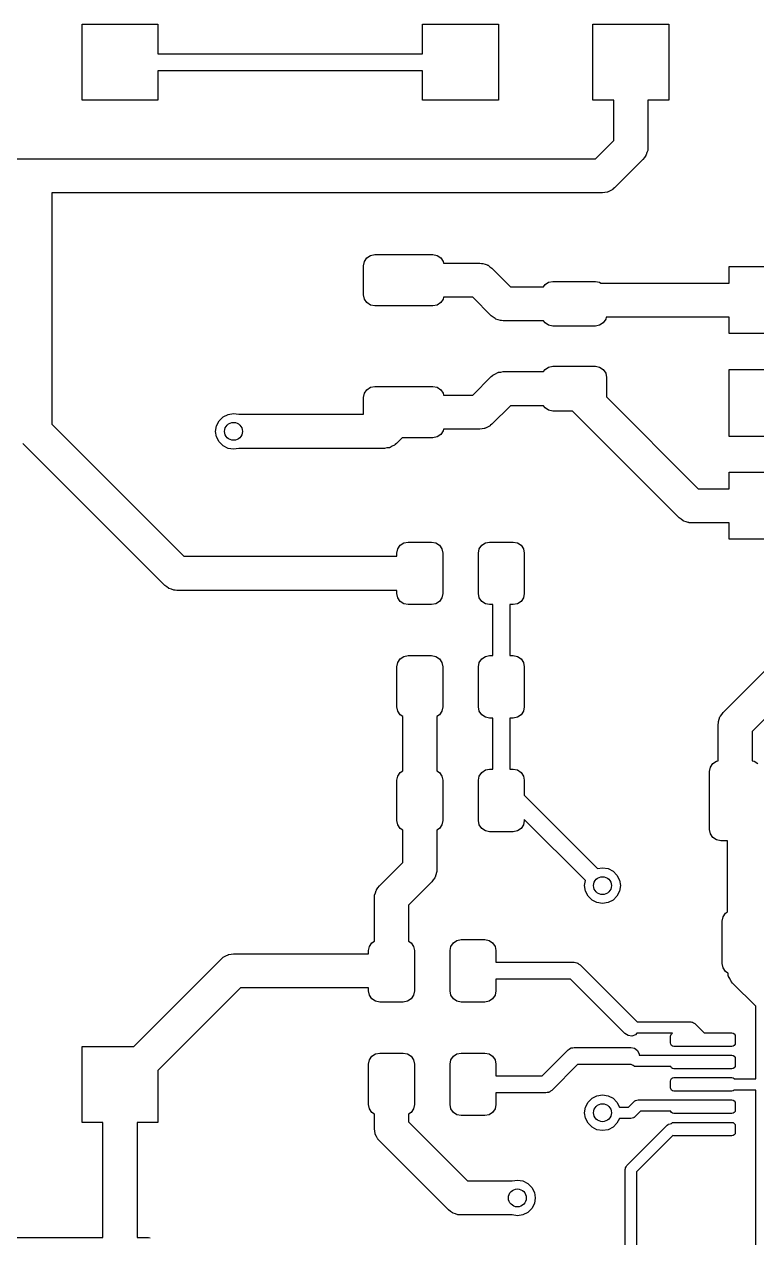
# Model space of a CAD drawing. Extents: x 2.94 to 6.46, y -5.12 to -3.34.
# Drawn here: x 3.666 to 4.311, y -4.535 to -3.467 of the extents above; entities that cross this region are included whole.
import ezdxf

# ---------------------------------------------------------------- set-up
doc = ezdxf.new("R2010")
doc.units = 0
doc.header["$MEASUREMENT"] = 0
doc.layers.add('BLACK', color=7, linetype='CONTINUOUS')

msp = doc.modelspace()

# ---------------------------------------------------------------- linework, layer by layer
at = {"layer": 'BLACK', "linetype": 'CONTINUOUS'}
for p, q in [((3.71654, -3.53346), (3.71654, -3.46654)), ((3.71654, -3.46654), (3.78346, -3.46654)), ((3.78346, -3.46654), (3.78346, -3.4925)), ((4.01654, -3.4925), (4.01654, -3.46654)), ((4.01654, -3.46654), (4.08346, -3.46654)), ((4.08346, -3.46654), (4.08346, -3.53346)), ((4.16654, -3.53346), (4.16654, -3.46654)), ((4.16654, -3.46654), (4.23346, -3.46654)), ((4.23346, -3.46654), (4.23346, -3.53346)), ((3.78346, -3.4925), (4.01654, -3.4925)), ((4.01654, -3.5075), (3.78346, -3.5075)), ((3.78346, -3.5075), (3.78346, -3.53346)), ((4.01654, -3.53346), (4.01654, -3.5075)), ((3.78346, -3.53346), (3.71654, -3.53346)), ((4.08346, -3.53346), (4.01654, -3.53346)), ((4.185, -3.53346), (4.16654, -3.53346)), ((4.185, -3.56879), (4.185, -3.53346)), ((4.23346, -3.53346), (4.215, -3.53346)), ((4.215, -3.53346), (4.215, -3.575)), ((4.16879, -3.585), (4.185, -3.56879)), ((4.21478, -3.57758), (4.21408, -3.57957)), ((4.21482, -3.57709), (4.21478, -3.57758)), ((4.21488, -3.57688), (4.21482, -3.57709)), ((4.215, -3.575), (4.21487, -3.57653)), ((4.21487, -3.57653), (4.21488, -3.57688)), ((3.30621, -3.585), (4.16879, -3.585)), ((4.21061, -3.58561), (4.18561, -3.61061)), ((4.21184, -3.58389), (4.21061, -3.58561)), ((4.21314, -3.58223), (4.21184, -3.58389)), ((4.21326, -3.58189), (4.21314, -3.58223)), ((4.21347, -3.5816), (4.21326, -3.58189)), ((4.21408, -3.57957), (4.21347, -3.5816)), ((4.18443, -3.61159), (4.18419, -3.61185)), ((4.18561, -3.61061), (4.18443, -3.61159)), ((4.175, -3.615), (3.69, -3.615)), ((3.69, -3.615), (3.69, -3.81879)), ((4.17709, -3.61465), (4.175, -3.615)), ((4.17918, -3.6144), (4.17709, -3.61465)), ((4.17951, -3.61425), (4.17918, -3.6144)), ((4.17986, -3.61419), (4.17951, -3.61425)), ((4.18172, -3.61319), (4.17986, -3.61419)), ((4.18363, -3.61227), (4.18172, -3.61319)), ((4.184, -3.61196), (4.18363, -3.61227)), ((4.18419, -3.61185), (4.184, -3.61196)), ((3.96457, -3.67913), (3.96532, -3.67537)), ((3.96532, -3.67537), (3.96745, -3.67217)), ((3.96745, -3.67217), (3.97064, -3.67004)), ((3.97064, -3.67004), (3.97441, -3.66929)), ((3.97441, -3.66929), (4.02559, -3.66929)), ((4.02559, -3.66929), (4.02936, -3.67004)), ((4.02936, -3.67004), (4.03255, -3.67217)), ((4.03255, -3.67217), (4.03468, -3.67537)), ((4.03468, -3.67537), (4.03499, -3.67693)), ((3.96457, -3.70472), (3.96457, -3.67913)), ((4.03499, -3.67693), (4.06693, -3.67693)), ((4.06693, -3.67693), (4.06846, -3.67706)), ((4.06846, -3.67706), (4.06881, -3.67705)), ((4.06881, -3.67705), (4.06902, -3.67711)), ((4.06902, -3.67711), (4.06951, -3.67715)), ((4.06951, -3.67715), (4.0715, -3.67785)), ((4.0715, -3.67785), (4.07353, -3.67846)), ((4.07353, -3.67846), (4.07382, -3.67867)), ((4.07382, -3.67867), (4.07416, -3.67878)), ((4.07416, -3.67878), (4.07582, -3.68009)), ((4.07582, -3.68009), (4.07754, -3.68132)), ((4.07754, -3.68132), (4.09381, -3.6976)), ((4.28661, -3.69445), (4.28661, -3.67992)), ((4.28661, -3.67992), (4.3343, -3.67992)), ((4.12314, -3.6976), (4.12434, -3.6958)), ((4.12434, -3.6958), (4.12753, -3.69366)), ((4.12753, -3.69366), (4.1313, -3.69291)), ((4.1313, -3.69291), (4.1687, -3.69291)), ((4.1687, -3.69291), (4.17247, -3.69366)), ((4.17247, -3.69366), (4.17364, -3.69445)), ((4.17364, -3.69445), (4.28661, -3.69445)), ((3.96532, -3.70849), (3.96457, -3.70472)), ((4.03499, -3.70693), (4.03468, -3.70849)), ((4.06072, -3.70693), (4.03499, -3.70693)), ((4.07699, -3.72321), (4.06072, -3.70693)), ((4.09381, -3.6976), (4.12314, -3.6976)), ((3.96745, -3.71168), (3.96532, -3.70849)), ((3.97064, -3.71382), (3.96745, -3.71168)), ((3.97441, -3.71457), (3.97064, -3.71382)), ((4.02559, -3.71457), (3.97441, -3.71457)), ((4.02936, -3.71382), (4.02559, -3.71457)), ((4.03255, -3.71168), (4.02936, -3.71382)), ((4.03468, -3.70849), (4.03255, -3.71168)), ((4.07871, -3.72443), (4.07699, -3.72321)), ((4.08037, -3.72574), (4.07871, -3.72443)), ((4.08071, -3.72586), (4.08037, -3.72574)), ((4.081, -3.72607), (4.08071, -3.72586)), ((4.08302, -3.72667), (4.081, -3.72607)), ((4.08502, -3.72738), (4.08302, -3.72667)), ((4.08551, -3.72742), (4.08502, -3.72738)), ((4.08572, -3.72748), (4.08551, -3.72742)), ((4.08607, -3.72747), (4.08572, -3.72748)), ((4.0876, -3.7276), (4.08607, -3.72747)), ((4.12314, -3.7276), (4.0876, -3.7276)), ((4.12434, -3.7294), (4.12314, -3.7276)), ((4.17779, -3.72621), (4.17566, -3.7294)), ((4.17814, -3.72445), (4.17779, -3.72621)), ((4.28661, -3.72445), (4.17814, -3.72445)), ((4.28661, -3.73898), (4.28661, -3.72445)), ((4.12753, -3.73153), (4.12434, -3.7294)), ((4.1313, -3.73228), (4.12753, -3.73153)), ((4.1687, -3.73228), (4.1313, -3.73228)), ((4.17247, -3.73153), (4.1687, -3.73228)), ((4.17566, -3.7294), (4.17247, -3.73153)), ((4.36535, -3.73898), (4.28661, -3.73898)), ((4.12314, -3.7724), (4.12434, -3.7706)), ((4.12434, -3.7706), (4.12753, -3.76847)), ((4.12753, -3.76847), (4.1313, -3.76772)), ((4.1313, -3.76772), (4.1687, -3.76772)), ((4.1687, -3.76772), (4.17247, -3.76847)), ((4.17247, -3.76847), (4.17566, -3.7706)), ((4.17566, -3.7706), (4.17779, -3.77379)), ((4.28661, -3.82953), (4.28661, -3.77047)), ((4.28661, -3.77047), (4.36535, -3.77047)), ((4.06072, -3.79307), (4.07699, -3.77679)), ((4.07699, -3.77679), (4.07816, -3.77581)), ((4.07816, -3.77581), (4.0784, -3.77555)), ((4.0784, -3.77555), (4.0786, -3.77545)), ((4.0786, -3.77545), (4.07897, -3.77513)), ((4.07897, -3.77513), (4.08088, -3.77421)), ((4.08088, -3.77421), (4.08274, -3.77321)), ((4.08274, -3.77321), (4.08309, -3.77315)), ((4.08309, -3.77315), (4.08341, -3.773)), ((4.08341, -3.773), (4.08551, -3.77275)), ((4.08551, -3.77275), (4.0876, -3.7724)), ((4.0876, -3.7724), (4.12314, -3.7724)), ((4.17779, -3.77379), (4.17854, -3.77756)), ((4.17854, -3.77756), (4.17854, -3.79473)), ((3.96457, -3.79528), (3.96532, -3.79151)), ((3.96532, -3.79151), (3.96745, -3.78832)), ((3.96745, -3.78832), (3.97064, -3.78618)), ((3.97064, -3.78618), (3.97441, -3.78543)), ((3.97441, -3.78543), (4.02559, -3.78543)), ((4.02559, -3.78543), (4.02936, -3.78618)), ((4.02936, -3.78618), (4.03255, -3.78832)), ((4.03255, -3.78832), (4.03468, -3.79151)), ((4.03468, -3.79151), (4.03499, -3.79307)), ((4.03499, -3.79307), (4.06072, -3.79307)), ((3.96457, -3.81), (3.96457, -3.79528)), ((4.09381, -3.8024), (4.07754, -3.81868)), ((4.12314, -3.8024), (4.09381, -3.8024)), ((4.12434, -3.8042), (4.12314, -3.8024)), ((4.17854, -3.79473), (4.25936, -3.87555)), ((3.83726, -3.81574), (3.84074, -3.81226)), ((3.84074, -3.81226), (3.84513, -3.81002)), ((3.84513, -3.81002), (3.85, -3.80925)), ((3.85, -3.80925), (3.85472, -3.81)), ((3.85472, -3.81), (3.96457, -3.81)), ((4.12753, -3.80634), (4.12434, -3.8042)), ((4.1313, -3.80709), (4.12753, -3.80634)), ((4.14847, -3.80709), (4.1313, -3.80709)), ((4.24254, -3.90116), (4.14847, -3.80709)), ((3.69, -3.81879), (3.80621, -3.935)), ((3.83425, -3.825), (3.83502, -3.82013)), ((3.83502, -3.82987), (3.83425, -3.825)), ((3.83502, -3.82013), (3.83726, -3.81574)), ((4.03468, -3.82463), (4.03255, -3.82783)), ((4.03499, -3.82307), (4.03468, -3.82463)), ((4.06693, -3.82307), (4.03499, -3.82307)), ((4.06901, -3.82272), (4.06693, -3.82307)), ((4.07111, -3.82248), (4.06901, -3.82272)), ((4.07144, -3.82232), (4.07111, -3.82248)), ((4.07179, -3.82226), (4.07144, -3.82232)), ((4.07365, -3.82126), (4.07179, -3.82226)), ((4.07555, -3.82034), (4.07365, -3.82126)), ((4.07593, -3.82003), (4.07555, -3.82034)), ((4.07612, -3.81992), (4.07593, -3.82003)), ((4.07636, -3.81966), (4.07612, -3.81992)), ((4.07754, -3.81868), (4.07636, -3.81966)), ((3.78939, -3.96061), (3.66439, -3.83561)), ((3.83726, -3.83426), (3.83502, -3.82987)), ((3.84074, -3.83774), (3.83726, -3.83426)), ((3.99368, -3.83561), (3.9925, -3.83659)), ((3.99858, -3.83071), (3.99368, -3.83561)), ((4.02559, -3.83071), (3.99858, -3.83071)), ((4.02936, -3.82996), (4.02559, -3.83071)), ((4.03255, -3.82783), (4.02936, -3.82996)), ((4.36535, -3.82953), (4.28661, -3.82953)), ((3.84513, -3.83998), (3.84074, -3.83774)), ((3.85, -3.84075), (3.84513, -3.83998)), ((3.85472, -3.84), (3.85, -3.84075)), ((3.98307, -3.84), (3.85472, -3.84)), ((3.98516, -3.83965), (3.98307, -3.84)), ((3.98726, -3.8394), (3.98516, -3.83965)), ((3.98758, -3.83925), (3.98726, -3.8394)), ((3.98793, -3.83919), (3.98758, -3.83925)), ((3.98979, -3.83819), (3.98793, -3.83919)), ((3.9917, -3.83727), (3.98979, -3.83819)), ((3.99207, -3.83696), (3.9917, -3.83727)), ((3.99226, -3.83685), (3.99207, -3.83696)), ((3.9925, -3.83659), (3.99226, -3.83685)), ((4.28661, -3.87555), (4.28661, -3.86102)), ((4.28661, -3.86102), (4.36535, -3.86102)), ((4.25936, -3.87555), (4.28661, -3.87555)), ((4.24426, -3.90239), (4.24254, -3.90116)), ((4.24592, -3.9037), (4.24426, -3.90239)), ((4.24626, -3.90381), (4.24592, -3.9037)), ((4.24655, -3.90402), (4.24626, -3.90381)), ((4.24858, -3.90463), (4.24655, -3.90402)), ((4.25057, -3.90533), (4.24858, -3.90463)), ((4.25106, -3.90537), (4.25057, -3.90533)), ((4.25127, -3.90543), (4.25106, -3.90537)), ((4.25162, -3.90542), (4.25127, -3.90543)), ((4.25315, -3.90555), (4.25162, -3.90542)), ((4.28661, -3.90555), (4.25315, -3.90555)), ((4.28661, -3.92008), (4.28661, -3.90555)), ((4.36535, -3.92008), (4.28661, -3.92008)), ((3.9939, -3.93228), (3.99465, -3.92852)), ((3.99465, -3.92852), (3.99678, -3.92532)), ((3.99678, -3.92532), (3.99997, -3.92319)), ((3.99997, -3.92319), (4.00374, -3.92244)), ((4.00374, -3.92244), (4.02441, -3.92244)), ((4.02441, -3.92244), (4.02818, -3.92319)), ((4.02818, -3.92319), (4.03137, -3.92532)), ((4.03137, -3.92532), (4.0335, -3.92852)), ((4.0335, -3.92852), (4.03425, -3.93228)), ((4.06575, -3.93228), (4.0665, -3.92852)), ((4.0665, -3.92852), (4.06863, -3.92532)), ((4.06863, -3.92532), (4.07182, -3.92319)), ((4.07182, -3.92319), (4.07559, -3.92244)), ((4.07559, -3.92244), (4.09626, -3.92244)), ((4.09626, -3.92244), (4.10003, -3.92319)), ((4.10003, -3.92319), (4.10322, -3.92532)), ((4.10322, -3.92532), (4.10535, -3.92852)), ((4.10535, -3.92852), (4.1061, -3.93228)), ((3.80621, -3.935), (3.9939, -3.935)), ((3.9939, -3.935), (3.9939, -3.93228)), ((4.03425, -3.93228), (4.03425, -3.96772)), ((4.06575, -3.96772), (4.06575, -3.93228)), ((4.1061, -3.93228), (4.1061, -3.96772)), ((3.79111, -3.96184), (3.78939, -3.96061)), ((3.79277, -3.96314), (3.79111, -3.96184)), ((3.79311, -3.96326), (3.79277, -3.96314)), ((3.7934, -3.96347), (3.79311, -3.96326)), ((3.79543, -3.96408), (3.7934, -3.96347)), ((3.79742, -3.96478), (3.79543, -3.96408)), ((3.79791, -3.96482), (3.79742, -3.96478)), ((3.79812, -3.96488), (3.79791, -3.96482)), ((3.79847, -3.96487), (3.79812, -3.96488)), ((3.8, -3.965), (3.79847, -3.96487)), ((3.9939, -3.965), (3.8, -3.965)), ((3.9939, -3.96772), (3.9939, -3.965)), ((3.99465, -3.97148), (3.9939, -3.96772)), ((3.99678, -3.97468), (3.99465, -3.97148)), ((3.99997, -3.97681), (3.99678, -3.97468)), ((4.03137, -3.97468), (4.02818, -3.97681)), ((4.0335, -3.97148), (4.03137, -3.97468)), ((4.03425, -3.96772), (4.0335, -3.97148)), ((4.0665, -3.97148), (4.06575, -3.96772)), ((4.06863, -3.97468), (4.0665, -3.97148)), ((4.07182, -3.97681), (4.06863, -3.97468)), ((4.10322, -3.97468), (4.10003, -3.97681)), ((4.10535, -3.97148), (4.10322, -3.97468)), ((4.1061, -3.96772), (4.10535, -3.97148)), ((4.00374, -3.97756), (3.99997, -3.97681)), ((4.02441, -3.97756), (4.00374, -3.97756)), ((4.02818, -3.97681), (4.02441, -3.97756)), ((4.07559, -3.97756), (4.07182, -3.97681)), ((4.07843, -3.97756), (4.07559, -3.97756)), ((4.07843, -4.02244), (4.07843, -3.97756)), ((4.09626, -3.97756), (4.09343, -3.97756)), ((4.09343, -3.97756), (4.09343, -4.02244)), ((4.10003, -3.97681), (4.09626, -3.97756)), ((4.28132, -4.07246), (4.34372, -4.01006)), ((3.99465, -4.02852), (3.99678, -4.02532)), ((3.99678, -4.02532), (3.99997, -4.02319)), ((3.99997, -4.02319), (4.00374, -4.02244)), ((4.00374, -4.02244), (4.02441, -4.02244)), ((4.02441, -4.02244), (4.02818, -4.02319)), ((4.02818, -4.02319), (4.03137, -4.02532)), ((4.03137, -4.02532), (4.0335, -4.02852)), ((4.0665, -4.02852), (4.06863, -4.02532)), ((4.06863, -4.02532), (4.07182, -4.02319)), ((4.07182, -4.02319), (4.07559, -4.02244)), ((4.07559, -4.02244), (4.07843, -4.02244)), ((4.09343, -4.02244), (4.09626, -4.02244)), ((4.09626, -4.02244), (4.10003, -4.02319)), ((4.10003, -4.02319), (4.10322, -4.02532)), ((4.10322, -4.02532), (4.10535, -4.02852)), ((3.9939, -4.03228), (3.99465, -4.02852)), ((3.9939, -4.06772), (3.9939, -4.03228)), ((4.0335, -4.02852), (4.03425, -4.03228)), ((4.03425, -4.03228), (4.03425, -4.06772)), ((4.06575, -4.03228), (4.0665, -4.02852)), ((4.06575, -4.06772), (4.06575, -4.03228)), ((4.10535, -4.02852), (4.1061, -4.03228)), ((4.1061, -4.03228), (4.1061, -4.06772)), ((4.36054, -4.03567), (4.30693, -4.08928)), ((3.99465, -4.07148), (3.9939, -4.06772)), ((4.03425, -4.06772), (4.0335, -4.07148)), ((4.0665, -4.07148), (4.06575, -4.06772)), ((4.1061, -4.06772), (4.10535, -4.07148)), ((3.99678, -4.07468), (3.99465, -4.07148)), ((3.99907, -4.07621), (3.99678, -4.07468)), ((3.99907, -4.12379), (3.99907, -4.07621)), ((4.03137, -4.07468), (4.02907, -4.07621)), ((4.02907, -4.07621), (4.02907, -4.12379)), ((4.0335, -4.07148), (4.03137, -4.07468)), ((4.06863, -4.07468), (4.0665, -4.07148)), ((4.07182, -4.07681), (4.06863, -4.07468)), ((4.07559, -4.07756), (4.07182, -4.07681)), ((4.07843, -4.07756), (4.07559, -4.07756)), ((4.07843, -4.12244), (4.07843, -4.07756)), ((4.09626, -4.07756), (4.09343, -4.07756)), ((4.09343, -4.07756), (4.09343, -4.12244)), ((4.10003, -4.07681), (4.09626, -4.07756)), ((4.10322, -4.07468), (4.10003, -4.07681)), ((4.10535, -4.07148), (4.10322, -4.07468)), ((4.27693, -4.08307), (4.27706, -4.08154)), ((4.27705, -4.08119), (4.27711, -4.08098)), ((4.27706, -4.08154), (4.27705, -4.08119)), ((4.27711, -4.08098), (4.27715, -4.08049)), ((4.27715, -4.08049), (4.27785, -4.0785)), ((4.27785, -4.0785), (4.27846, -4.07647)), ((4.27846, -4.07647), (4.27867, -4.07618)), ((4.27867, -4.07618), (4.27878, -4.07584)), ((4.27878, -4.07584), (4.28009, -4.07418)), ((4.28009, -4.07418), (4.28132, -4.07246)), ((4.27693, -4.11501), (4.27693, -4.08307)), ((4.30693, -4.08928), (4.30693, -4.11501)), ((3.99678, -4.12532), (3.99907, -4.12379)), ((4.02907, -4.12379), (4.03137, -4.12532)), ((4.06863, -4.12532), (4.07182, -4.12319)), ((4.07182, -4.12319), (4.07559, -4.12244)), ((4.07559, -4.12244), (4.07843, -4.12244)), ((4.09343, -4.12244), (4.09626, -4.12244)), ((4.09626, -4.12244), (4.10003, -4.12319)), ((4.10003, -4.12319), (4.10322, -4.12532)), ((4.26929, -4.12441), (4.27004, -4.12064)), ((4.26929, -4.17559), (4.26929, -4.12441)), ((4.27004, -4.12064), (4.27217, -4.11745)), ((4.27217, -4.11745), (4.27537, -4.11532)), ((4.27537, -4.11532), (4.27693, -4.11501)), ((4.30693, -4.11501), (4.30849, -4.11532)), ((4.30849, -4.11532), (4.31168, -4.11745)), ((3.9939, -4.13228), (3.99465, -4.12852)), ((3.9939, -4.16772), (3.9939, -4.13228)), ((3.99465, -4.12852), (3.99678, -4.12532)), ((4.03137, -4.12532), (4.0335, -4.12852)), ((4.0335, -4.12852), (4.03425, -4.13228)), ((4.03425, -4.13228), (4.03425, -4.16772)), ((4.06575, -4.13228), (4.0665, -4.12852)), ((4.06575, -4.16772), (4.06575, -4.13228)), ((4.0665, -4.12852), (4.06863, -4.12532)), ((4.10322, -4.12532), (4.10535, -4.12852)), ((4.10535, -4.12852), (4.1061, -4.13228)), ((4.1061, -4.13228), (4.1061, -4.1455)), ((4.1061, -4.1455), (4.17056, -4.20995)), ((4.15995, -4.22056), (4.1061, -4.16671)), ((4.1061, -4.16671), (4.1061, -4.16772)), ((3.99465, -4.17148), (3.9939, -4.16772)), ((3.99678, -4.17468), (3.99465, -4.17148)), ((3.99907, -4.17621), (3.99678, -4.17468)), ((3.99907, -4.20471), (3.99907, -4.17621)), ((4.03137, -4.17468), (4.02907, -4.17621)), ((4.02907, -4.17621), (4.02907, -4.21093)), ((4.0335, -4.17148), (4.03137, -4.17468)), ((4.03425, -4.16772), (4.0335, -4.17148)), ((4.0665, -4.17148), (4.06575, -4.16772)), ((4.06863, -4.17468), (4.0665, -4.17148)), ((4.07182, -4.17681), (4.06863, -4.17468)), ((4.07559, -4.17756), (4.07182, -4.17681)), ((4.09626, -4.17756), (4.07559, -4.17756)), ((4.10003, -4.17681), (4.09626, -4.17756)), ((4.10322, -4.17468), (4.10003, -4.17681)), ((4.10535, -4.17148), (4.10322, -4.17468)), ((4.1061, -4.16772), (4.10535, -4.17148)), ((4.27004, -4.17936), (4.26929, -4.17559)), ((4.27217, -4.18255), (4.27004, -4.17936)), ((4.27537, -4.18468), (4.27217, -4.18255)), ((4.27913, -4.18543), (4.27537, -4.18468)), ((4.2852, -4.18543), (4.27913, -4.18543)), ((4.2852, -4.24814), (4.2852, -4.18543)), ((3.97847, -4.22532), (3.99907, -4.20471)), ((4.17056, -4.20995), (4.175, -4.20925)), ((4.175, -4.20925), (4.17987, -4.21002)), ((4.02591, -4.21981), (4.02468, -4.22153)), ((4.02722, -4.21815), (4.02591, -4.21981)), ((4.02734, -4.21781), (4.02722, -4.21815)), ((4.02755, -4.21752), (4.02734, -4.21781)), ((4.02815, -4.2155), (4.02755, -4.21752)), ((4.02885, -4.2135), (4.02815, -4.2155)), ((4.02889, -4.21301), (4.02885, -4.2135)), ((4.02896, -4.21281), (4.02889, -4.21301)), ((4.02907, -4.21093), (4.02894, -4.21245)), ((4.02894, -4.21245), (4.02896, -4.21281)), ((4.15925, -4.225), (4.15995, -4.22056)), ((4.17987, -4.21002), (4.18426, -4.21226)), ((4.18426, -4.21226), (4.18774, -4.21574)), ((4.18774, -4.21574), (4.18998, -4.22013)), ((4.18998, -4.22013), (4.19075, -4.225)), ((3.975, -4.23135), (3.9756, -4.22933)), ((3.9756, -4.22933), (3.97581, -4.22904)), ((3.97581, -4.22904), (3.97593, -4.2287)), ((3.97593, -4.2287), (3.97724, -4.22704)), ((3.97724, -4.22704), (3.97847, -4.22532)), ((4.02468, -4.22153), (4.00407, -4.24214)), ((4.16002, -4.22987), (4.15925, -4.225)), ((4.16226, -4.23426), (4.16002, -4.22987)), ((4.18998, -4.22987), (4.18774, -4.23426)), ((4.19075, -4.225), (4.18998, -4.22987)), ((3.97407, -4.23593), (3.97421, -4.2344)), ((3.97407, -4.27379), (3.97407, -4.23593)), ((3.97419, -4.23405), (3.97426, -4.23384)), ((3.97421, -4.2344), (3.97419, -4.23405)), ((3.97426, -4.23384), (3.9743, -4.23335)), ((3.9743, -4.23335), (3.975, -4.23135)), ((4.16574, -4.23774), (4.16226, -4.23426)), ((4.17013, -4.23998), (4.16574, -4.23774)), ((4.175, -4.24075), (4.17013, -4.23998)), ((4.17987, -4.23998), (4.175, -4.24075)), ((4.18426, -4.23774), (4.17987, -4.23998)), ((4.18774, -4.23426), (4.18426, -4.23774)), ((4.00407, -4.24214), (4.00407, -4.27379)), ((4.28051, -4.2563), (4.28126, -4.25253)), ((4.28126, -4.25253), (4.28339, -4.24934)), ((4.28339, -4.24934), (4.2852, -4.24814)), ((4.28051, -4.2937), (4.28051, -4.2563)), ((3.97178, -4.27532), (3.97407, -4.27379)), ((4.00407, -4.27379), (4.00637, -4.27532)), ((4.04363, -4.27532), (4.04682, -4.27319)), ((4.04682, -4.27319), (4.05059, -4.27244)), ((4.05059, -4.27244), (4.07126, -4.27244)), ((4.07126, -4.27244), (4.07503, -4.27319)), ((4.07503, -4.27319), (4.07822, -4.27532)), ((3.9689, -4.28228), (3.96965, -4.27852)), ((3.9689, -4.285), (3.9689, -4.28228)), ((3.96965, -4.27852), (3.97178, -4.27532)), ((4.00637, -4.27532), (4.0085, -4.27852)), ((4.0085, -4.27852), (4.00925, -4.28228)), ((4.00925, -4.28228), (4.00925, -4.31772)), ((4.04075, -4.28228), (4.0415, -4.27852)), ((4.04075, -4.31772), (4.04075, -4.28228)), ((4.0415, -4.27852), (4.04363, -4.27532)), ((4.07822, -4.27532), (4.08035, -4.27852)), ((4.08035, -4.27852), (4.0811, -4.28228)), ((4.0811, -4.28228), (4.0811, -4.2925)), ((3.76225, -4.36654), (3.83939, -4.28939)), ((3.83939, -4.28939), (3.84057, -4.28841)), ((3.84057, -4.28841), (3.84081, -4.28815)), ((3.84081, -4.28815), (3.841, -4.28804)), ((3.841, -4.28804), (3.84137, -4.28773)), ((3.84137, -4.28773), (3.84328, -4.28681)), ((3.84328, -4.28681), (3.84514, -4.28581)), ((3.84514, -4.28581), (3.84549, -4.28575)), ((3.84549, -4.28575), (3.84582, -4.2856)), ((3.84582, -4.2856), (3.84791, -4.28535)), ((3.84791, -4.28535), (3.85, -4.285)), ((3.85, -4.285), (3.9689, -4.285)), ((4.0811, -4.2925), (4.15001, -4.2925)), ((4.15001, -4.2925), (4.15123, -4.29278)), ((4.15123, -4.29278), (4.15248, -4.29292)), ((4.15248, -4.29292), (4.15284, -4.29315)), ((4.15284, -4.29315), (4.15326, -4.29325)), ((4.15326, -4.29325), (4.15424, -4.29403)), ((4.15424, -4.29403), (4.1553, -4.2947)), ((4.1553, -4.2947), (4.20531, -4.34471)), ((4.28126, -4.29747), (4.28051, -4.2937)), ((4.28339, -4.30066), (4.28126, -4.29747)), ((4.28551, -4.30207), (4.28339, -4.30066)), ((4.28554, -4.30228), (4.28551, -4.30207)), ((4.28579, -4.30438), (4.28554, -4.30228)), ((4.28595, -4.3047), (4.28579, -4.30438)), ((4.28601, -4.30506), (4.28595, -4.3047)), ((4.28701, -4.30692), (4.28601, -4.30506)), ((3.85621, -4.315), (3.78346, -4.38775)), ((3.9689, -4.315), (3.85621, -4.315)), ((3.9689, -4.31772), (3.9689, -4.315)), ((4.14689, -4.3075), (4.0811, -4.3075)), ((4.0811, -4.3075), (4.0811, -4.31772)), ((4.1947, -4.3553), (4.14689, -4.3075)), ((4.28792, -4.30882), (4.28701, -4.30692)), ((4.28824, -4.3092), (4.28792, -4.30882)), ((4.28834, -4.30939), (4.28824, -4.3092)), ((4.2886, -4.30963), (4.28834, -4.30939)), ((4.28959, -4.3108), (4.2886, -4.30963)), ((4.31, -4.33121), (4.28959, -4.3108)), ((3.96965, -4.32148), (3.9689, -4.31772)), ((3.97178, -4.32468), (3.96965, -4.32148)), ((3.97497, -4.32681), (3.97178, -4.32468)), ((3.97874, -4.32756), (3.97497, -4.32681)), ((4.00318, -4.32681), (3.99941, -4.32756)), ((4.00637, -4.32468), (4.00318, -4.32681)), ((4.0085, -4.32148), (4.00637, -4.32468)), ((4.00925, -4.31772), (4.0085, -4.32148)), ((4.0415, -4.32148), (4.04075, -4.31772)), ((4.04363, -4.32468), (4.0415, -4.32148)), ((4.04682, -4.32681), (4.04363, -4.32468)), ((4.05059, -4.32756), (4.04682, -4.32681)), ((4.07503, -4.32681), (4.07126, -4.32756)), ((4.07822, -4.32468), (4.07503, -4.32681)), ((4.08035, -4.32148), (4.07822, -4.32468)), ((4.0811, -4.31772), (4.08035, -4.32148)), ((3.99941, -4.32756), (3.97874, -4.32756)), ((4.07126, -4.32756), (4.05059, -4.32756)), ((4.31, -4.395), (4.31, -4.33121)), ((4.20531, -4.34471), (4.2055, -4.345)), ((4.2055, -4.345), (4.25276, -4.345)), ((4.25276, -4.345), (4.25364, -4.34513)), ((4.25364, -4.34513), (4.25382, -4.34511)), ((4.25382, -4.34511), (4.25392, -4.34517)), ((4.25392, -4.34517), (4.25418, -4.34521)), ((4.25418, -4.34521), (4.25521, -4.34587)), ((4.25521, -4.34587), (4.25629, -4.34646)), ((4.25629, -4.34646), (4.26455, -4.35472)), ((4.19752, -4.35708), (4.1947, -4.3553)), ((4.20084, -4.35745), (4.19752, -4.35708)), ((4.20399, -4.35635), (4.20084, -4.35745)), ((4.20534, -4.355), (4.20399, -4.35635)), ((4.23659, -4.355), (4.20534, -4.355)), ((4.23484, -4.35768), (4.23507, -4.35655)), ((4.23484, -4.36358), (4.23484, -4.35768)), ((4.23507, -4.35655), (4.23571, -4.35559)), ((4.23571, -4.35559), (4.23659, -4.355)), ((4.26455, -4.35472), (4.28898, -4.35472)), ((4.28898, -4.35472), (4.29011, -4.35495)), ((4.29011, -4.35495), (4.29106, -4.35559)), ((4.29106, -4.35559), (4.2917, -4.35655)), ((4.2917, -4.35655), (4.29193, -4.35768)), ((4.29193, -4.35768), (4.29193, -4.36358)), ((3.71654, -4.43346), (3.71654, -4.36654)), ((3.71654, -4.36654), (3.76225, -4.36654)), ((4.12189, -4.3925), (4.14471, -4.36969)), ((4.14471, -4.36969), (4.14577, -4.36902)), ((4.14577, -4.36902), (4.14675, -4.36824)), ((4.14675, -4.36824), (4.14717, -4.36815)), ((4.14717, -4.36815), (4.14753, -4.36792)), ((4.14753, -4.36792), (4.14878, -4.36778)), ((4.14878, -4.36778), (4.15, -4.3675)), ((4.15, -4.3675), (4.20001, -4.3675)), ((4.20001, -4.3675), (4.20326, -4.36825)), ((4.20326, -4.36825), (4.20587, -4.37033)), ((4.23507, -4.36471), (4.23484, -4.36358)), ((4.23571, -4.36567), (4.23507, -4.36471)), ((4.23667, -4.36631), (4.23571, -4.36567)), ((4.2378, -4.36654), (4.23667, -4.36631)), ((4.28898, -4.36654), (4.2378, -4.36654)), ((4.29011, -4.36631), (4.28898, -4.36654)), ((4.29106, -4.36567), (4.29011, -4.36631)), ((4.2917, -4.36471), (4.29106, -4.36567)), ((4.29193, -4.36358), (4.2917, -4.36471)), ((3.9689, -4.38228), (3.96965, -4.37852)), ((3.96965, -4.37852), (3.97178, -4.37532)), ((3.97178, -4.37532), (3.97497, -4.37319)), ((3.97497, -4.37319), (3.97874, -4.37244)), ((3.97874, -4.37244), (3.99941, -4.37244)), ((3.99941, -4.37244), (4.00318, -4.37319)), ((4.00318, -4.37319), (4.00637, -4.37532)), ((4.00637, -4.37532), (4.0085, -4.37852)), ((4.0085, -4.37852), (4.00925, -4.38228)), ((4.04075, -4.38228), (4.0415, -4.37852)), ((4.0415, -4.37852), (4.04363, -4.37532)), ((4.04363, -4.37532), (4.04682, -4.37319)), ((4.04682, -4.37319), (4.05059, -4.37244)), ((4.05059, -4.37244), (4.07126, -4.37244)), ((4.07126, -4.37244), (4.07503, -4.37319)), ((4.07503, -4.37319), (4.07822, -4.37532)), ((4.07822, -4.37532), (4.08035, -4.37852)), ((4.08035, -4.37852), (4.0811, -4.38228)), ((4.20587, -4.37033), (4.20731, -4.37334)), ((4.20731, -4.37334), (4.20731, -4.37434)), ((4.20731, -4.37434), (4.24432, -4.37434)), ((4.24432, -4.37434), (4.24483, -4.37441)), ((4.24483, -4.37441), (4.28898, -4.37441)), ((4.28898, -4.37441), (4.29011, -4.37463)), ((4.29011, -4.37463), (4.29106, -4.37527)), ((4.29106, -4.37527), (4.2917, -4.37623)), ((4.2917, -4.37623), (4.29193, -4.37736)), ((4.29193, -4.37736), (4.29193, -4.38327)), ((3.78346, -4.38775), (3.78346, -4.43346)), ((3.9689, -4.41772), (3.9689, -4.38228)), ((4.00925, -4.38228), (4.00925, -4.41772)), ((4.04075, -4.41772), (4.04075, -4.38228)), ((4.0811, -4.38228), (4.0811, -4.3925)), ((4.15311, -4.3825), (4.13029, -4.40531)), ((4.2, -4.3825), (4.15311, -4.3825)), ((4.20035, -4.38242), (4.2, -4.3825)), ((4.2008, -4.38287), (4.20035, -4.38242)), ((4.20188, -4.38346), (4.2008, -4.38287)), ((4.20292, -4.38413), (4.20188, -4.38346)), ((4.20317, -4.38417), (4.20292, -4.38413)), ((4.20327, -4.38422), (4.20317, -4.38417)), ((4.20345, -4.38421), (4.20327, -4.38422)), ((4.20434, -4.38434), (4.20345, -4.38421)), ((4.23505, -4.38434), (4.20434, -4.38434)), ((4.23507, -4.3844), (4.23505, -4.38434)), ((4.23571, -4.38536), (4.23507, -4.3844)), ((4.23667, -4.386), (4.23571, -4.38536)), ((4.2378, -4.38622), (4.23667, -4.386)), ((4.28898, -4.38622), (4.2378, -4.38622)), ((4.29011, -4.386), (4.28898, -4.38622)), ((4.29106, -4.38536), (4.29011, -4.386)), ((4.2917, -4.3844), (4.29106, -4.38536)), ((4.29193, -4.38327), (4.2917, -4.3844)), ((4.0811, -4.3925), (4.12189, -4.3925)), ((4.23484, -4.39705), (4.23507, -4.39592)), ((4.23484, -4.40295), (4.23484, -4.39705)), ((4.23507, -4.39592), (4.23571, -4.39496)), ((4.23571, -4.39496), (4.23667, -4.39432)), ((4.23667, -4.39432), (4.2378, -4.39409)), ((4.2378, -4.39409), (4.28898, -4.39409)), ((4.28898, -4.39409), (4.29011, -4.39432)), ((4.29011, -4.39432), (4.29106, -4.39496)), ((4.29106, -4.39496), (4.29109, -4.395)), ((4.29109, -4.395), (4.31, -4.395)), ((4.125, -4.4075), (4.0811, -4.4075)), ((4.0811, -4.4075), (4.0811, -4.41772)), ((4.12622, -4.40722), (4.125, -4.4075)), ((4.12747, -4.40708), (4.12622, -4.40722)), ((4.12783, -4.40685), (4.12747, -4.40708)), ((4.12825, -4.40676), (4.12783, -4.40685)), ((4.12923, -4.40598), (4.12825, -4.40676)), ((4.13029, -4.40531), (4.12923, -4.40598)), ((4.16226, -4.41574), (4.16574, -4.41226)), ((4.16574, -4.41226), (4.17013, -4.41002)), ((4.17013, -4.41002), (4.175, -4.40925)), ((4.175, -4.40925), (4.17987, -4.41002)), ((4.17987, -4.41002), (4.18426, -4.41226)), ((4.18426, -4.41226), (4.18774, -4.41574)), ((4.23507, -4.40408), (4.23484, -4.40295)), ((4.23571, -4.40504), (4.23507, -4.40408)), ((4.23667, -4.40568), (4.23571, -4.40504)), ((4.2378, -4.40591), (4.23667, -4.40568)), ((4.28898, -4.40591), (4.2378, -4.40591)), ((4.29011, -4.40568), (4.28898, -4.40591)), ((4.29106, -4.40504), (4.29011, -4.40568)), ((4.29109, -4.405), (4.29106, -4.40504)), ((4.31, -4.405), (4.29109, -4.405)), ((4.31, -4.54379), (4.31, -4.405)), ((3.96965, -4.42148), (3.9689, -4.41772)), ((3.97178, -4.42468), (3.96965, -4.42148)), ((4.0085, -4.42148), (4.00637, -4.42468)), ((4.00925, -4.41772), (4.0085, -4.42148)), ((4.0415, -4.42148), (4.04075, -4.41772)), ((4.04363, -4.42468), (4.0415, -4.42148)), ((4.08035, -4.42148), (4.07822, -4.42468)), ((4.0811, -4.41772), (4.08035, -4.42148)), ((4.15925, -4.425), (4.16002, -4.42013)), ((4.16002, -4.42013), (4.16226, -4.41574)), ((4.18774, -4.41574), (4.18991, -4.42)), ((4.18991, -4.42), (4.19793, -4.42)), ((4.19793, -4.42), (4.20276, -4.41517)), ((4.20276, -4.41517), (4.20347, -4.41464)), ((4.20347, -4.41464), (4.20359, -4.4145)), ((4.20359, -4.4145), (4.2037, -4.41447)), ((4.2037, -4.41447), (4.20391, -4.41431)), ((4.20391, -4.41431), (4.20511, -4.41405)), ((4.20511, -4.41405), (4.20629, -4.41371)), ((4.20629, -4.41371), (4.26241, -4.41371)), ((4.26241, -4.41371), (4.26292, -4.41378)), ((4.26292, -4.41378), (4.28898, -4.41378)), ((4.28898, -4.41378), (4.29011, -4.414)), ((4.29011, -4.414), (4.29106, -4.41464)), ((4.29106, -4.41464), (4.2917, -4.4156)), ((4.2917, -4.4156), (4.29193, -4.41673)), ((4.29193, -4.42264), (4.2917, -4.42377)), ((4.29193, -4.41673), (4.29193, -4.42264)), ((3.735, -4.43346), (3.71654, -4.43346)), ((3.735, -4.535), (3.735, -4.43346)), ((3.78346, -4.43346), (3.765, -4.43346)), ((3.765, -4.43346), (3.765, -4.535)), ((3.97407, -4.42621), (3.97178, -4.42468)), ((3.97407, -4.43907), (3.97407, -4.42621)), ((4.00637, -4.42468), (4.00407, -4.42621)), ((4.00407, -4.42621), (4.00407, -4.43286)), ((4.00407, -4.43286), (4.03561, -4.46439)), ((4.04682, -4.42681), (4.04363, -4.42468)), ((4.05059, -4.42756), (4.04682, -4.42681)), ((4.07126, -4.42756), (4.05059, -4.42756)), ((4.07503, -4.42681), (4.07126, -4.42756)), ((4.07822, -4.42468), (4.07503, -4.42681)), ((4.16002, -4.42987), (4.15925, -4.425)), ((4.16226, -4.43426), (4.16002, -4.42987)), ((4.16574, -4.43774), (4.16226, -4.43426)), ((4.18774, -4.43426), (4.18426, -4.43774)), ((4.18991, -4.43), (4.18774, -4.43426)), ((4.2, -4.43), (4.18991, -4.43)), ((4.20118, -4.42965), (4.2, -4.43)), ((4.20239, -4.42939), (4.20118, -4.42965)), ((4.20259, -4.42924), (4.20239, -4.42939)), ((4.2027, -4.42921), (4.20259, -4.42924)), ((4.20282, -4.42907), (4.2027, -4.42921)), ((4.20354, -4.42854), (4.20282, -4.42907)), ((4.20837, -4.42371), (4.20354, -4.42854)), ((4.23505, -4.42371), (4.20837, -4.42371)), ((4.23507, -4.42377), (4.23505, -4.42371)), ((4.23571, -4.42473), (4.23507, -4.42377)), ((4.23568, -4.43437), (4.23571, -4.43433)), ((4.23667, -4.42537), (4.23571, -4.42473)), ((4.23571, -4.43433), (4.23667, -4.43369)), ((4.2378, -4.42559), (4.23667, -4.42537)), ((4.23667, -4.43369), (4.2378, -4.43346)), ((4.28898, -4.42559), (4.2378, -4.42559)), ((4.2378, -4.43346), (4.28898, -4.43346)), ((4.29011, -4.42537), (4.28898, -4.42559)), ((4.28898, -4.43346), (4.29011, -4.43369)), ((4.29106, -4.42473), (4.29011, -4.42537)), ((4.29011, -4.43369), (4.29106, -4.43433)), ((4.2917, -4.42377), (4.29106, -4.42473)), ((4.29106, -4.43433), (4.2917, -4.43529)), ((3.97442, -4.44116), (3.97407, -4.43907)), ((3.97467, -4.44326), (3.97442, -4.44116)), ((3.97482, -4.44358), (3.97467, -4.44326)), ((3.97488, -4.44393), (3.97482, -4.44358)), ((3.97589, -4.44579), (3.97488, -4.44393)), ((4.17013, -4.43998), (4.16574, -4.43774)), ((4.175, -4.44075), (4.17013, -4.43998)), ((4.17987, -4.43998), (4.175, -4.44075)), ((4.18426, -4.43774), (4.17987, -4.43998)), ((4.19646, -4.47146), (4.23209, -4.43583)), ((4.23209, -4.43583), (4.23281, -4.4353)), ((4.23281, -4.4353), (4.23293, -4.43516)), ((4.23293, -4.43516), (4.23304, -4.43513)), ((4.23304, -4.43513), (4.23324, -4.43498)), ((4.23324, -4.43498), (4.23445, -4.43472)), ((4.23445, -4.43472), (4.23563, -4.43437)), ((4.23563, -4.43437), (4.23568, -4.43437)), ((4.29106, -4.44441), (4.29011, -4.44505)), ((4.2917, -4.44345), (4.29106, -4.44441)), ((4.2917, -4.43529), (4.29193, -4.43642)), ((4.29193, -4.44232), (4.2917, -4.44345)), ((4.29193, -4.43642), (4.29193, -4.44232)), ((3.9768, -4.4477), (3.97589, -4.44579)), ((3.97712, -4.44808), (3.9768, -4.4477)), ((3.97722, -4.44827), (3.97712, -4.44808)), ((3.97748, -4.44851), (3.97722, -4.44827)), ((3.97847, -4.44968), (3.97748, -4.44851)), ((4.01439, -4.48561), (3.97847, -4.44968)), ((4.23696, -4.44511), (4.205, -4.47707)), ((4.2378, -4.44528), (4.23696, -4.44511)), ((4.28898, -4.44528), (4.2378, -4.44528)), ((4.29011, -4.44505), (4.28898, -4.44528)), ((4.03561, -4.46439), (4.05621, -4.485)), ((4.195, -4.475), (4.19513, -4.47412)), ((4.195, -4.56009), (4.195, -4.475)), ((4.19511, -4.47393), (4.19517, -4.47384)), ((4.19513, -4.47412), (4.19511, -4.47393)), ((4.19517, -4.47384), (4.19521, -4.47358)), ((4.19521, -4.47358), (4.19587, -4.47255)), ((4.19587, -4.47255), (4.19646, -4.47146)), ((4.205, -4.47707), (4.205, -4.56009)), ((4.03939, -4.51061), (4.01439, -4.48561)), ((4.05621, -4.485), (4.09528, -4.485)), ((4.09528, -4.485), (4.1, -4.48425)), ((4.1, -4.48425), (4.10487, -4.48502)), ((4.10487, -4.48502), (4.10926, -4.48726)), ((4.10926, -4.48726), (4.11274, -4.49074)), ((4.11274, -4.49074), (4.11498, -4.49513)), ((4.11498, -4.49513), (4.11575, -4.5)), ((4.11498, -4.50487), (4.11274, -4.50926)), ((4.11575, -4.5), (4.11498, -4.50487)), ((4.04111, -4.51184), (4.03939, -4.51061)), ((4.04277, -4.51314), (4.04111, -4.51184)), ((4.04311, -4.51326), (4.04277, -4.51314)), ((4.0434, -4.51347), (4.04311, -4.51326)), ((4.04543, -4.51408), (4.0434, -4.51347)), ((4.04742, -4.51478), (4.04543, -4.51408)), ((4.04791, -4.51482), (4.04742, -4.51478)), ((4.04812, -4.51488), (4.04791, -4.51482)), ((4.04847, -4.51487), (4.04812, -4.51488)), ((4.05, -4.515), (4.04847, -4.51487)), ((4.09528, -4.515), (4.05, -4.515)), ((4.1, -4.51575), (4.09528, -4.515)), ((4.10487, -4.51498), (4.1, -4.51575)), ((4.10926, -4.51274), (4.10487, -4.51498)), ((4.11274, -4.50926), (4.10926, -4.51274)), ((3.225, -4.535), (3.735, -4.535)), ((3.765, -4.535), (3.775, -4.535)), ((3.775, -4.535), (3.77653, -4.53513))]:
    msp.add_line(p, q, dxfattribs=at)
at = {"layer": 'BLACK'}
for centre in [(3.85, -3.825), (4.175, -4.225), (4.175, -4.425), (4.1, -4.5)]:
    msp.add_circle(centre, 0.00787, dxfattribs=at)

doc.saveas('drawing.dxf')
